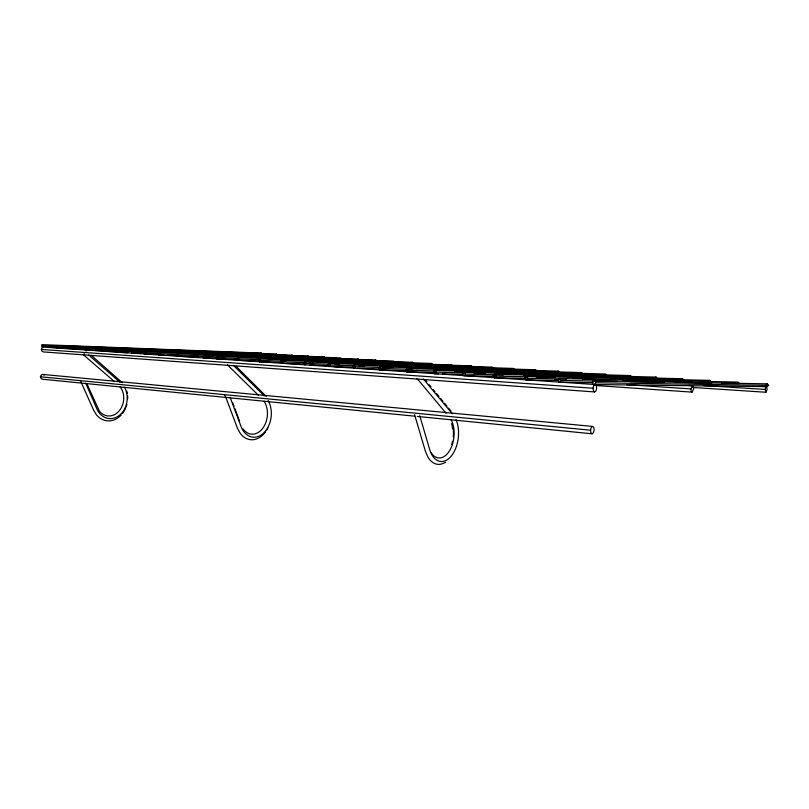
<?xml version="1.0" encoding="UTF-8"?>
<svg xmlns="http://www.w3.org/2000/svg" width="809" height="809" viewBox="0 0 809 809"><rect width="100%" height="100%" fill="white"/><g stroke="black" fill="none" stroke-linecap="round" stroke-linejoin="round"><path stroke-width="1.21" d="M765.951 392.254L765.102 389.442L766.335 386.651L767.175 389.463L765.951 392.254L692.949 387.471M692.099 392.122L691.21 391.182L690.957 388.917L692.514 385.741L693.394 386.682L693.647 388.937L692.099 392.122L596.385 385.569M592.127 433.796L590.914 432.785L590.54 430.196L591.227 427.557L592.572 426.414L593.786 427.435L594.15 430.014L593.472 432.643L592.127 433.796L417.292 416.433M594.645 391.94L593.442 390.848L593.068 388.229L593.755 385.61L595.09 384.538L596.304 385.64L596.668 388.249L595.99 390.858L594.645 391.94L43.433 351.935L41.987 351.187L41.431 349.458L42.108 347.769L43.605 347.122L595.09 384.538M42.22 344.654L42.877 345.908L42.129 347.061L41.481 345.807L42.22 344.654L261.226 353.098L261.883 354.14M57.378 345.645L58.056 346.919L57.287 348.092L56.61 346.818L57.378 345.645L276.385 354.018L277.062 355.07M72.992 346.667L73.69 347.961L72.901 349.154L72.203 347.86L72.992 346.667L292.433 355.293M89.081 347.718L89.809 349.033L88.99 350.246L88.272 348.932L89.081 347.718L308.381 356.273M105.676 348.81L106.414 350.145L105.575 351.369L104.836 350.034L105.676 348.81L324.187 356.931L324.915 358.023M122.786 349.933L123.555 351.288L122.685 352.532L121.926 351.177L122.786 349.933L340.943 357.942L341.681 359.054M140.453 351.086L141.241 352.471L140.341 353.735L139.553 352.36L140.453 351.086L358.69 359.338M158.685 352.279L159.494 353.685L158.574 354.969L157.765 353.573L158.685 352.279L375.77 360.066L376.549 361.198L372.767 361.067M177.525 353.523L178.364 354.949L177.404 356.253L176.564 354.827L177.525 353.523L393.882 361.158L394.681 362.321M196.992 354.797L197.861 356.243L196.87 357.568L196.011 356.122L196.992 354.797L412.479 362.29L413.308 363.463M217.125 356.112L218.025 357.588L217.004 358.943L216.104 357.467L217.125 356.112L431.591 363.453L432.441 364.647M237.967 357.477L238.898 358.984L237.836 360.349L236.906 358.852L237.967 357.477L451.877 365.021M259.537 358.893L260.508 360.42L259.406 361.815L258.445 360.288L259.537 358.893L471.435 365.88L472.325 367.104M275.626 354.989L276.385 354.018M282.887 361.916L281.754 363.332L280.753 361.775L281.896 360.359L282.887 361.916L305.549 362.614M305.064 361.876L306.095 363.463L304.922 364.91L303.891 363.322L305.064 361.876L513.584 368.439L514.534 369.703M329.101 363.453L330.173 365.071L328.95 366.538L327.878 364.92L329.101 363.453L535.588 369.774L536.559 371.058M354.049 365.092L355.171 366.74L353.897 368.237L352.785 366.578L354.049 365.092L558.25 371.149L559.262 372.453L551.698 372.241M379.977 366.79L381.13 368.469L379.815 369.996L378.652 368.307L379.977 366.79L581.6 372.575L582.642 373.889L580.124 373.829M406.927 368.55L408.13 370.269L406.755 371.827L405.552 370.097L406.927 368.55L605.668 374.031L606.74 375.376M434.959 370.391L436.213 372.15L434.787 373.728L433.533 371.968L434.959 370.391L630.494 375.548L631.596 376.913M414.774 416.18L42.452 379.219L41.006 378.491L40.45 376.782L41.128 375.093L42.624 374.405L592.572 426.414M464.154 372.302L465.458 374.102L463.972 375.71L462.667 373.91L464.154 372.302L656.109 377.105L657.242 378.491M494.572 374.294L495.937 376.134L494.38 377.773L493.025 375.932L494.572 374.294L682.553 378.713L683.726 380.119M526.305 376.377L527.721 378.248L526.103 379.927L524.687 378.046L526.305 376.377L709.857 380.372L711.071 381.808L704.791 381.686M559.423 378.541L560.91 380.463L559.211 382.172L557.735 380.25L559.423 378.541L738.071 382.081L739.335 383.547L721.739 383.244M580.417 373.758L581.6 372.575M594.039 380.817L595.181 381.433L595.586 382.778L595.019 384.063L593.816 384.528L592.684 383.901L592.269 382.556L592.835 381.282L594.039 380.817L767.256 383.86L768.55 385.347L767.063 386.662L593.816 384.528M260.71 353.361L261.226 353.098M291.392 355.232L291.928 354.969M307.309 356.203L307.855 355.93M323.63 357.204L324.187 356.931M357.538 359.267L358.124 358.994M375.164 360.349L375.77 360.066M411.842 362.584L412.479 362.29M430.934 363.747L431.591 363.453M450.552 364.94L451.23 364.647M470.737 366.174L471.435 365.88M491.488 367.438L492.883 367.529L493.126 368.378M534.83 370.087L535.588 369.774M557.472 371.473L558.25 371.149M629.635 375.872L630.494 375.548M445.708 462.364L443.989 463.021A28.73 16.888 -83.8 0 1 427.809 456.873L425.403 451.21L414.592 414.704M655.219 377.429L656.109 377.105M681.633 379.047L682.553 378.713M84.47 353.907L83.034 354.433L114.403 381.595M708.906 380.705L709.857 380.372M766.244 384.204L767.256 383.86M559.211 382.172L593.189 382.677M595.586 382.778L768.55 385.347M526.103 379.927L558.797 380.483M560.91 380.463L617.449 381.443M630.019 381.656L663.946 382.242M675.252 382.435L711.687 383.072M527.721 378.248L566.654 379.006M582.976 379.32L609.349 379.836M623.163 380.099L650.79 380.634M664.604 380.908L692.231 381.443M494.38 377.773L525.921 378.379M495.937 376.134L526.184 376.772M536.266 376.984L555.166 377.388M572.812 377.763L594.241 378.218M610.623 378.572L632.051 379.027M647.17 379.34L669.862 379.826M463.972 375.71L494.279 376.337M406.755 371.827L434.433 372.484M465.458 374.102L503.309 374.961M523.504 375.427L538.642 375.77M557.563 376.205L573.965 376.579M591.632 376.984L609.298 377.388M626.965 377.793L644.631 378.197M434.787 373.728L438.569 373.809M442.351 373.9L462.536 374.355M379.815 369.996L406.28 370.664M436.213 372.15L463.941 372.828M474.034 373.07L485.37 373.343M505.544 373.839L519.408 374.173M538.319 374.638L552.183 374.971M571.093 375.437L584.958 375.77M602.604 376.205L618.996 376.6M381.13 368.469L412.62 369.319M434.029 369.895L442.847 370.128M462.991 370.674L471.809 370.916M491.963 371.452L502.035 371.725M522.189 372.271L532.261 372.534M551.151 373.05L562.488 373.353M357.679 368.338L379.108 368.894M408.13 370.269L434.524 370.947M454.638 371.473L464.69 371.725M486.067 372.271L496.119 372.534M516.233 373.05L527.549 373.343M547.663 373.859L558.968 374.152M577.828 374.638L590.398 374.961M309.948 365.051L328.788 365.587M355.171 366.74L380.361 367.448M382.879 367.519L389.18 367.691M411.862 368.328L418.162 368.499M438.316 369.066L447.134 369.319M467.289 369.875L476.107 370.128M495.007 370.653L505.089 370.937M523.979 371.462L534.061 371.746M333.986 366.679L352.876 367.195M259.406 361.815L280.844 362.462M306.095 363.463L328.838 364.151M335.148 364.333L338.941 364.444M361.684 365.132L366.73 365.284M388.209 365.921L393.265 366.072M414.734 366.72L419.79 366.861M439.995 367.468L447.579 367.701M467.794 368.297L474.104 368.489M494.319 369.096L501.893 369.319M286.791 363.484L304.427 363.999M330.173 365.071L354.089 365.769M359.115 365.911L364.151 366.062M386.803 366.71L393.093 366.902M413.237 367.478L420.781 367.701M440.915 368.287L448.469 368.499M468.603 369.086L476.157 369.308M495.037 369.855L503.845 370.107M522.725 370.653L531.533 370.906M203.18 357.78L217.034 358.225M234.681 358.791L237.199 358.872M238.898 358.984L259.082 359.631M280.531 360.329L492.206 367.134M217.004 358.943L237.189 359.58M260.508 360.42L285.719 361.219M237.836 360.349L259.295 361.016M309.331 362.735L313.103 362.847M158.574 354.969L163.62 355.141M167.412 355.262L176.241 355.566M178.769 355.647L181.297 355.727M197.861 356.243L216.761 356.88M223.062 357.093L225.58 357.173M177.404 356.253L197.538 356.911M205.082 357.163L210.118 357.325M218.025 357.588L236.946 358.215M123.555 351.288L139.947 351.875M240.819 355.464L243.337 355.555M263.512 356.273L266.03 356.364M284.95 357.032L288.732 357.173M307.642 357.841L311.425 357.972M329.081 358.609L334.117 358.781M95.28 350.469L105.332 350.823M141.241 352.471L160.111 353.128M204.141 354.676L206.659 354.767M226.793 355.475L229.311 355.566M249.435 356.273L251.953 356.354M272.087 357.062L274.595 357.153M294.729 357.861L298.501 357.993M317.371 358.66L321.153 358.791M340.023 359.449L343.795 359.58M105.575 351.369L121.997 351.945M132.1 352.299L140.948 352.613M159.494 353.685L177.171 354.302M211.24 355.475L213.758 355.566M257.929 357.093L260.458 357.184M280.642 357.881L283.17 357.972M303.355 358.67L307.147 358.802M326.078 359.449L329.86 359.58M348.79 360.238L353.836 360.42M122.685 352.532L127.731 352.714M131.513 352.835L140.341 353.149M144.123 353.27L146.641 353.361M144.123 353.867L159.221 354.372M170.537 354.757L176.837 354.979M178.364 354.949L197.224 355.586M241.244 357.093L243.762 357.173M265.14 357.902L267.658 357.993M287.782 358.67L291.553 358.802M311.677 359.489L315.449 359.621M334.319 360.258L338.091 360.389M358.215 361.077L361.987 361.208M380.847 361.845L385.883 362.017M58.056 346.919L73.164 347.476M157.492 350.621L160.01 350.712M178.89 351.419L181.408 351.511M200.288 352.218L202.806 352.309M221.676 353.007L224.194 353.108M243.074 353.806L245.592 353.907M264.472 354.605L266.99 354.696M73.69 347.961L88.788 348.517M168.06 351.44L170.578 351.531M189.448 352.228L191.966 352.319M232.223 353.806L234.741 353.897M254.875 354.645L257.393 354.736M274.999 355.384L277.517 355.475M48.429 347.294L57.237 347.617M59.755 347.708L62.273 347.799M89.809 349.033L106.151 349.63M177.808 352.249L180.326 352.34M199.186 353.027L201.704 353.118M221.818 353.846L224.326 353.938M243.185 354.635L246.957 354.767M264.563 355.414L268.335 355.545M287.195 356.233L289.703 356.324M57.287 348.092L72.395 348.639M84.975 349.104L88.757 349.235M106.414 350.145L122.837 350.732M187.253 353.058L189.771 353.149M208.722 353.836L211.25 353.927M231.455 354.655L233.983 354.747M254.188 355.475L256.716 355.566M275.657 356.243L278.185 356.334M297.125 357.022L300.918 357.153M318.604 357.79L322.387 357.932M72.901 349.154L81.709 349.468M84.227 349.559L87.999 349.7M95.553 349.963L101.843 350.196M42.877 345.908L57.985 346.474M167.483 350.59L170.001 350.681M188.881 351.399L191.399 351.49M210.279 352.198L212.797 352.289M761.299 386.338L766.335 386.651M703.365 385.488L765.102 389.442M688.732 385.499L692.514 385.741M554.812 379.856L558.594 380.109M626.672 384.639L690.957 388.917M41.431 349.458L593.068 388.229M40.45 376.782L590.54 430.196M766.113 386.186L767.063 386.662M42.624 374.405L44.07 375.133M224.558 395.571L225.377 396.117L237.361 428.001L239.99 432.977A24.948 17.899 -83.3 0 0 265.413 432.026M91.245 355.323L122.27 382.657M88.656 354.979L120.015 382.242M80.829 381.504L93.662 410.264L96.352 414.704A22.035 18.01 -82.7 0 0 121.198 415.037M85.542 350.358L86.25 351.025M227.41 364.859L258.526 395.399M233.316 365.294L264.381 395.965M236.188 366.356L266.181 396.359M417.11 378.551L446.113 413.278M423.4 378.936L452.322 413.824M425.261 379.947L426.869 381.888M429.286 384.801L430.884 386.742M433.3 389.655L434.908 391.596M436.516 393.528L438.923 396.44M440.531 398.382L442.938 401.294M444.546 403.236L446.952 406.148M448.56 408.09L450.967 411.002M87.028 384.022L99.406 411.144A17.1 13.975 -82.7 0 0 119.145 410.942A17.1 13.975 -82.7 0 0 120.167 386.924M85.703 383.153L96.949 409.061A19.598 15.998 -82.7 0 0 119.439 415.31A19.598 15.998 -82.7 0 0 124.444 387.268M232.648 402.649L233.953 406.148M234.822 408.484L239.616 421.307M230.1 397.259L241.082 426.636A22.187 15.897 -83.4 0 0 263.815 432.926A22.187 15.897 -83.4 0 0 268.113 400.475M419.75 415.725L429.71 449.642A25.564 14.977 -83.8 0 0 450.805 456.61A25.564 14.977 -83.8 0 0 456.084 419.679M451.644 423.603L452.686 429.043M267.9 427.961A24.948 17.899 -83.3 0 1 266.727 430.075M264.047 401.213A19.355 13.895 -83.3 0 1 262.713 428.355A19.355 13.895 -83.3 0 1 243.074 428.901M451.159 419.79A22.298 13.106 -83.8 0 1 449.713 450.461A22.298 13.106 -83.8 0 1 431.399 453.06M453.232 428.335A25.463 15.017 -83.8 0 1 453.212 436.941M452.534 441.249A25.463 15.017 -83.8 0 1 451.756 444.363M126.801 391.091A22.035 18.01 -82.7 0 1 127.286 393.255M127.579 395.47A22.035 18.01 -82.7 0 1 127.66 398.857M126.841 404.46A22.035 18.01 -82.7 0 1 122.564 413.409"/></g></svg>
